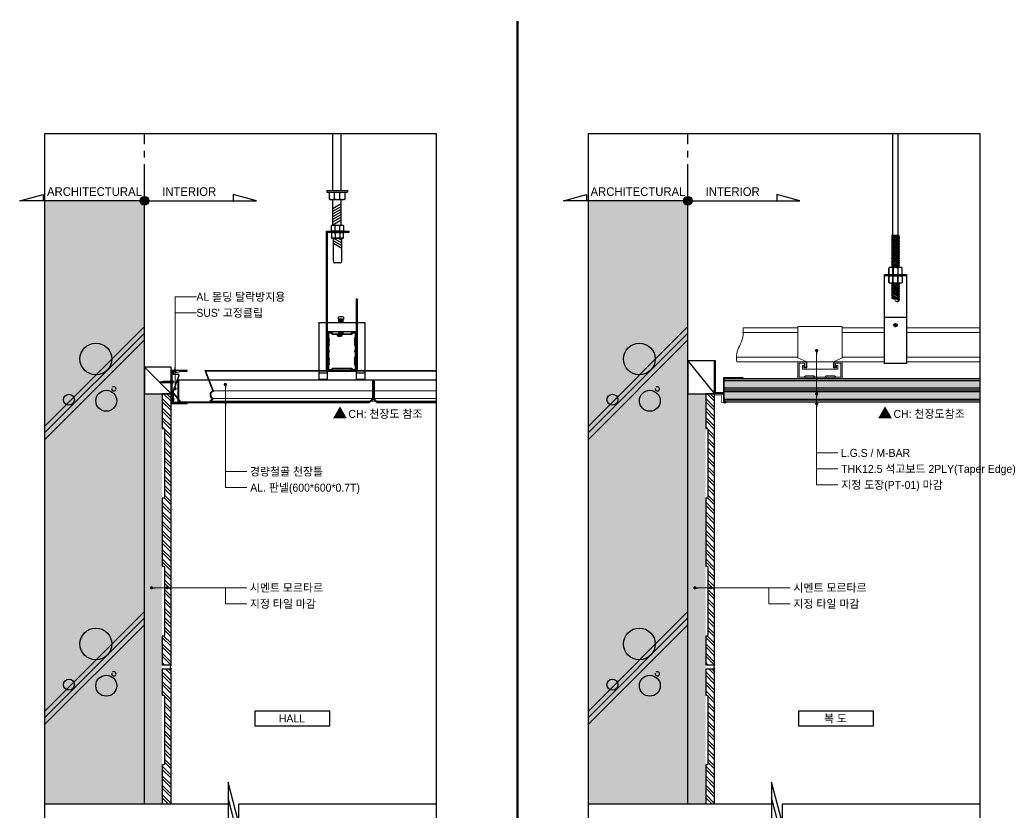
# Model space of a CAD drawing. Header units: millimetres. Extents: x -223175 to 287756, y -120611 to 352956.
# Drawn here: x 227127 to 228246, y 82743 to 83634 of the extents above; entities that cross this region are included whole.
import ezdxf
from ezdxf.enums import TextEntityAlignment as Align

# ---------------------------------------------------------------- set-up
doc = ezdxf.new("R2010")
doc.units = ezdxf.units.MM
doc.header["$LTSCALE"] = 50
for name, pattern in [('CEN', [62, 60, -1, 0, -1]), ('CENTER2', [1.125, 0.75, -0.125, 0.125, -0.125]), ('DASHED2', [0.375, 0.25, -0.125]), ('HIDDEN', [2, 1, -1])]:
    doc.linetypes.add(name, pattern=pattern)
doc.layers.get('DEFPOINTS').update_dxf_attribs({"color": 108})
for name, color, linetype in [('01-SHEET', 7, 'Continuous'), ('10-LINE-EL', 3, 'Continuous'), ('CE-FUR', 1, 'Continuous'), ('CEIL', 30, 'Continuous'), ('CEN', 1, 'CEN'), ('D-FIN-BOARD', 4, 'Continuous'), ('DETAIL', 7, 'Continuous'), ('DIM', 7, 'Continuous'), ('ETC', 6, 'Continuous'), ('HAT', 8, 'Continuous'), ('I-DIM', 255, 'Continuous'), ('I-F-FIN', 144, 'Continuous'), ('IN-HAT', 250, 'Continuous'), ('SC-FIN(G.B)', 4, 'Continuous'), ('SC-FIN(TILE)', 3, 'Continuous'), ('SCREW', 8, 'Continuous'), ('몰딩', 1, 'Continuous'), ('인테리어분리선', 2, 'Continuous')]:
    doc.layers.add(name, color=color, linetype=linetype)
doc.layers.add('I-TEXT', color=7, linetype='Continuous', lineweight=0)
doc.styles.add('C-STYLE', font='HY울릉도l.ttf')
doc.styles.add('CMA', font='HY울릉도M.TTF')
doc.styles.add('DH-TEXT', font='h2wull.TTF')
doc.dimstyles.new('DH-6', dxfattribs={"dimscale": 6, "dimtxt": 1.6, "dimasz": 0.6, "dimexe": 1, "dimexo": 1, "dimgap": 0.5, "dimtad": 1, "dimdec": 0, "dimrnd": 0.05, "dimdsep": 46, "dimlunit": 6, "dimtxsty": 'DH-TEXT', "dimblk": 'DOT', "dimcen": 2.5, "dimdle": 1, "dimclrd": 8, "dimclre": 8, "dimclrt": 7, "dimadec": 0, "dimazin": 0, "dimtfac": 1, "dimtdec": 0, "dimtix": 1, "dimtmove": 2, "dimatfit": 3, "dimldrblk": 'DOT', "dimfxl": 1, "dimlwd": -1, "dimlwe": -1, "dimarcsym": 0})
pattern_1 = [(315, (-31861.603, 189801.728), (5.30330086, 5.30330086), []), (315, (-31861.603, 189798.193), (5.30330086, 5.30330086), [])]
pattern_2 = [(315, (-31250.304, 189801.728), (5.30330086, 5.30330086), []), (315, (-31250.304, 189798.193), (5.30330086, 5.30330086), [])]

# ---------------------------------------------------------------- blocks, each defined once
blk = doc.blocks.new('_Dot')
at = {"color": 0, "linetype": 'ByBlock', "lineweight": -2}
blk.add_line((-0.5, 0), (-1, 0), dxfattribs=at)
at = {"color": 0, "linetype": 'ByBlock', "const_width": 0.5}
blk.add_lwpolyline([(-0.25, 0, 1), (0.25, 0, 1)], format="xyb", close=True, dxfattribs=at)
blk = doc.blocks.new('Screw3')
at = {"layer": 'CEN'}
blk.add_line((615.3, 187.5), (615.3, 153.6), dxfattribs=at)
at = {"layer": 'SCREW'}
for p, q in [((611.2, 183.7), (611.2, 182.7)), ((611.2, 183.7), (619.5, 183.7)), ((611.2, 182.7), (619.5, 182.7)), ((613.7, 184.2), (613.7, 183.7)), ((613.7, 184.2), (617, 184.2)), ((616.2, 183.7), (619.5, 183.7)), ((616.2, 182.7), (619.5, 182.7)), ((617, 184.2), (617, 183.7)), ((619.5, 183.7), (619.5, 182.7)), ((619.5, 183.7), (619.5, 182.7))]:
    blk.add_line(p, q, dxfattribs=at)
at = {"layer": 'SCREW', "color": 5}
for p, q in [((613.9, 181.8), (613.9, 162.4)), ((616.8, 181.8), (616.8, 162.4)), ((613.9, 162.4), (615.3, 156.6)), ((615.3, 156.6), (616.8, 162.4))]:
    blk.add_line(p, q, dxfattribs=at)
blk.add_lwpolyline([(615.3, 156.6), (615.9, 161.9, -0.255479), (616.8, 162.4, -0.15073)], format="xyb", dxfattribs=at)
for centre, major_axis, ratio, start_param, end_param in [((611.3, 181.7), (-2.6, 0.01), 0.375814, 3.166741, 4.737538), ((612.2, 181.8), (-2.42, 0.09), 0.428989, 3.232453, 4.416556)]:
    blk.add_ellipse(centre, major_axis=major_axis, ratio=ratio, start_param=start_param, end_param=end_param, dxfattribs=at)
at = {"layer": 'SCREW', "color": 5, "extrusion": (0, 0, -1)}
for centre, major_axis, ratio, start_param, end_param in [((618.5, 181.8), (2.42, 0.09), 0.428989, 3.232453, 4.416556), ((619.4, 181.7), (2.6, 0.01), 0.375814, 3.166741, 4.737538)]:
    blk.add_ellipse(centre, major_axis=major_axis, ratio=ratio, start_param=start_param, end_param=end_param, dxfattribs=at)
blk = doc.blocks.new('455')
at = {"layer": 'SCREW'}
for p, q in [((10025, 1611.1), (10027.1, 1614)), ((10025, 1584.5), (10025, 1611.1)), ((10027.1, 1614), (10087.6, 1614)), ((10045.2, 1584.5), (10045.2, 1611.1)), ((10069.5, 1584.5), (10069.5, 1611.1)), ((10087.6, 1614), (10089.7, 1611.1)), ((10089.7, 1611.1), (10089.7, 1584.5)), ((10027.1, 1581.7), (10025, 1584.5)), ((10087.6, 1581.7), (10027.1, 1581.7)), ((10089.7, 1584.5), (10087.6, 1581.7))]:
    blk.add_line(p, q, dxfattribs=at)
for centre, radius, start, end in [((10035.1, 1589.1), 24.2, 65.3553, 114.6447), ((10057.3, 1579), 34.4, 69.3661, 110.6339), ((10079.6, 1589.1), 24.2, 65.3553, 114.6447), ((10035.1, 1606.5), 24.2, 245.3553, 294.6447), ((10057.3, 1616.7), 34.4, 249.3661, 290.6339), ((10079.6, 1606.5), 24.2, 245.3553, 294.6447)]:
    blk.add_arc(centre, radius, start, end, dxfattribs=at)

msp = doc.modelspace()

# ---------------------------------------------------------------- hatches: boundary and pattern name
at = {"ltscale": 100}
h = msp.add_hatch(color=1, dxfattribs=at)
h.paths.add_polyline_path([(227267.0929, 83430.3179), (227267.0929, 83425.3928, 0.414213562), (227272.018, 83430.3179)])
h.paths.add_polyline_path([(227267.0929, 83430.3179), (227272.018, 83430.3179, 0.414213562), (227267.0929, 83435.2429)])
h.paths.add_polyline_path([(227267.0929, 83435.2429, 0.414213562), (227262.1679, 83430.3179), (227267.0929, 83430.3179)])
h.paths.add_polyline_path([(227267.0929, 83430.3179), (227262.1679, 83430.3179, 0.414213562), (227267.0929, 83425.3928)])
h = msp.add_hatch(color=1, dxfattribs=at)
h.paths.add_polyline_path([(227878.3922, 83430.3179), (227878.3922, 83425.3928, 0.414213562), (227883.3172, 83430.3179)])
h.paths.add_polyline_path([(227878.3922, 83430.3179), (227883.3172, 83430.3179, 0.414213562), (227878.3922, 83435.2429)])
h.paths.add_polyline_path([(227878.3922, 83435.2429, 0.414213562), (227873.4672, 83430.3179), (227878.3922, 83430.3179)])
h.paths.add_polyline_path([(227878.3922, 83430.3179), (227873.4672, 83430.3179, 0.414213562), (227878.3922, 83425.3928)])
at = {"layer": 'DETAIL', "linetype": 'Continuous'}
h = msp.add_hatch(dxfattribs=at)
h.set_pattern_fill('ANSI31', color=8, scale=21.009585, angle=345, style=0)
h.set_pattern_definition([(30, (227220.8757, 83066.249), (-1.313099, 2.274354), [])])
h.paths.add_polyline_path([(227479.1394, 83403.2965), (227482.35, 83403.2965), (227488.5937, 83406.6164), (227488.5937, 83425.6523), (227479.1394, 83420.6253)])
h = msp.add_hatch(dxfattribs=at)
h.set_pattern_fill('ANSI31', color=8, scale=21.009585, angle=345, style=0)
h.set_pattern_definition([(150, (227747.3268, 83042.6594), (1.313099, 2.274354), [])])
edge = h.paths.add_edge_path()
edge.add_arc((227479.2331, 83396.3269), 5.0869, 65.3552924, 85.7646963)
edge.add_line((227479.6087, 83401.3999), (227479.6087, 83402.0627))
edge.add_line((227479.6087, 83402.0627), (227481.5609, 83401.0247))
edge.add_arc((227483.8997, 83394.1906), 7.2232, 108.8917445, 110.6339264)
edge = h.paths.add_edge_path()
edge.add_arc((227484.179, 83395.3225), 7.2232, 249.3660736, 290.6339264)
edge.add_arc((227488.8456, 83393.1862), 5.0869, 245.3552924, 272.4494287)
edge.add_line((227489.063, 83388.1039), (227489.063, 83379.7069))
edge.add_line((227489.063, 83379.7069), (227485.8525, 83379.7069))
edge.add_line((227485.8525, 83379.7069), (227479.6087, 83383.0268))
edge.add_line((227479.6087, 83383.0268), (227479.6087, 83388.1002))
edge.add_arc((227479.5124, 83393.1862), 5.0869, 271.0855635, 294.6447076)
edge = h.paths.add_edge_path()
edge.add_arc((227484.179, 83387.4027), 7.2232, 69.3660736, 110.6339264)
edge.add_arc((227479.5124, 83389.539), 5.0869, 65.3552924, 88.9144365)
edge.add_line((227479.6087, 83394.6251), (227479.6087, 83394.901))
edge.add_arc((227479.2331, 83399.9741), 5.0869, 274.2353037, 294.6447076)
edge.add_arc((227483.8997, 83402.1104), 7.2232, 249.3660736, 290.6339264)
edge.add_arc((227488.5663, 83399.9741), 5.0869, 245.3552924, 275.6035606)
edge.add_line((227489.063, 83394.9114), (227489.063, 83394.6213))
edge.add_arc((227488.8456, 83389.539), 5.0869, 87.5505713, 114.6447076)
at = {"layer": 'DETAIL'}
h = msp.add_hatch(dxfattribs=at)
h.set_pattern_fill('AR-SAND', color=8, scale=3)
h.set_pattern_definition([(37.5, (-31640.967, 189704.404), (-0.188980074, 5.78047131), [0, -4.56, 0, -5.1, 0, -4.875]), (7.5, (-31640.967, 189704.404), (5.30933012, 8.4664382), [0, -2.46, 0, -4.11, 0, -1.575]), (327.5, (-31644.657, 189704.404), (9.342425585, 0.01697716), [0, -1.5, 0, -5.4, 0, -7.05]), (317.5, (-31644.657, 189704.404), (9.01837981, 2.6330267), [0, -0.75, 0, -3.54, 0, -4.05])])
h.paths.add_polyline_path([(227267.0929, 82751.4733), (227287.0929, 82751.4733), (227287.0929, 83213.2165), (227267.0929, 83213.2165)])
h.paths.add_polyline_path([(227267.0928, 82489.0489), (227287.093, 82489.0488), (227287.0929, 82733.75), (227267.0928, 82733.75)])
h = msp.add_hatch(dxfattribs=at)
h.set_pattern_fill('AR-SAND', color=8, scale=3)
h.set_pattern_definition([(37.5, (-31029.668, 189704.404), (-0.188980074, 5.78047131), [0, -4.56, 0, -5.1, 0, -4.875]), (7.5, (-31029.668, 189704.404), (5.30933012, 8.4664382), [0, -2.46, 0, -4.11, 0, -1.575]), (327.5, (-31033.358, 189704.404), (9.342425585, 0.01697716), [0, -1.5, 0, -5.4, 0, -7.05]), (317.5, (-31033.358, 189704.404), (9.01837981, 2.6330267), [0, -0.75, 0, -3.54, 0, -4.05])])
h.paths.add_polyline_path([(227878.3921, 82751.4733), (227898.3922, 82751.4733), (227898.3922, 83213.2165), (227878.3922, 83213.2165)])
h.paths.add_polyline_path([(227878.3921, 82489.0489), (227898.3922, 82489.0488), (227898.3921, 82733.75), (227878.3921, 82733.75)])
at = {"layer": 'HAT', "ltscale": 0.5}
h = msp.add_hatch(color=253, dxfattribs=at)
h.paths.add_polyline_path([(227267.09, 83430.3182), (227155.2215, 83430.3182), (227155.2215, 82751.4736), (227267.0883, 82751.4736)])
h.paths.add_polyline_path([(227267.0882, 82733.7503), (227155.2215, 82733.7503), (227155.2215, 82416.7459), (227267.09, 82416.7459)])
h = msp.add_hatch(color=253, dxfattribs=at)
h.paths.add_polyline_path([(227878.3893, 83430.3182), (227766.5207, 83430.3182), (227766.5207, 82751.4736), (227878.3875, 82751.4736)])
h.paths.add_polyline_path([(227878.3874, 82733.7503), (227766.5207, 82733.7503), (227766.5207, 82416.7459), (227878.3893, 82416.7459)])
at = {"layer": 'I-F-FIN'}
h = msp.add_hatch(color=250, dxfattribs=at)
edge = h.paths.add_edge_path()
edge.add_line((227909.2915, 83250.2165), (227908.3915, 83250.2165))
edge.add_line((227908.3915, 83250.2165), (227908.3915, 83213.2165))
edge.add_line((227908.3915, 83213.2165), (227918.3915, 83213.2165))
edge.add_line((227918.3915, 83213.2165), (227918.3915, 83203.2165))
edge.add_line((227918.3915, 83203.2165), (227921.3915, 83203.2165))
edge.add_line((227921.3915, 83203.2165), (227921.3915, 83203.7165))
edge.add_line((227921.3915, 83203.7165), (227920.814, 83203.7165))
edge.add_arc((227921.4846, 83206.015), 2.3944, 226.7844056, 253.7353842, ccw=False)
edge.add_arc((227921.1815, 83205.6065), 1.89, 180, 225, ccw=False)
edge.add_line((227919.2915, 83205.6065), (227919.2915, 83230.2165))
edge.add_line((227919.2915, 83230.2165), (227940.3915, 83230.2165))
edge.add_line((227940.3915, 83230.2165), (227940.3915, 83231.1165))
edge.add_line((227940.3915, 83231.1165), (227918.3915, 83231.1165))
edge.add_line((227918.3915, 83231.1165), (227918.3915, 83214.1165))
edge.add_line((227918.3915, 83214.1165), (227909.2915, 83214.1165))
edge.add_line((227909.2915, 83214.1165), (227909.2915, 83250.2165))
at = {"layer": 'IN-HAT', "ltscale": 0.5}
h = msp.add_hatch(dxfattribs=at)
h.set_pattern_fill('ANSI32', color=251, scale=20, angle=270, style=0)
h.set_pattern_definition(pattern_1)
h.paths.add_polyline_path([(227297.0923, 83213.2165), (227287.0923, 83213.2165), (227287.0929, 83174.2165), (227288.5929, 83174.2165, -0.414213563), (227289.5929, 83173.2165), (227289.5929, 83096.6771, -0.414213562), (227288.5929, 83095.6771), (227287.0929, 83095.6771), (227287.0929, 83019.0701), (227288.5929, 83019.0701, -0.414213562), (227289.5929, 83018.0701), (227289.5929, 82941.5308, -0.414213562), (227288.5929, 82940.5308), (227287.0929, 82940.5308), (227287.0929, 82908.2165), (227297.0929, 82908.2165)])
h = msp.add_hatch(dxfattribs=at)
h.set_pattern_fill('ANSI32', color=251, scale=20, angle=270, style=0)
h.set_pattern_definition(pattern_2)
h.paths.add_polyline_path([(227908.3915, 83213.2165), (227898.3915, 83213.2165), (227898.3922, 83174.2165), (227899.8922, 83174.2165, -0.414213562), (227900.8922, 83173.2165), (227900.8922, 83096.6771, -0.414213563), (227899.8922, 83095.6771), (227898.3922, 83095.6771), (227898.3922, 83019.0701), (227899.8922, 83019.0701, -0.414213562), (227900.8922, 83018.0701), (227900.8922, 82941.5308, -0.414213563), (227899.8922, 82940.5308), (227898.3922, 82940.5308), (227898.3922, 82908.2165), (227908.3922, 82908.2165)])
h = msp.add_hatch(dxfattribs=at)
h.set_pattern_fill('ANSI32', color=251, scale=20, angle=270, style=0)
h.set_pattern_definition(pattern_1)
edge = h.paths.add_edge_path()
edge.add_line((227287.0929, 82751.4733), (227297.0929, 82751.4733))
edge.add_line((227297.0929, 82751.4733), (227297.0929, 82903.2165))
edge.add_line((227297.0929, 82903.2165), (227287.0929, 82903.2165))
edge.add_line((227287.0929, 82903.2165), (227287.0929, 82874.2165))
edge.add_line((227287.0929, 82874.2165), (227288.5929, 82874.2165))
edge.add_arc((227288.5929, 82873.2165), 1, 0, 90, ccw=False)
edge.add_line((227289.5929, 82873.2165), (227289.5929, 82796.6771))
edge.add_arc((227288.5929, 82796.6771), 1, 270, 360, ccw=False)
edge.add_line((227288.5929, 82795.6771), (227287.0929, 82795.6771))
edge.add_line((227287.0929, 82795.6771), (227287.0929, 82751.4733))
h = msp.add_hatch(dxfattribs=at)
h.set_pattern_fill('ANSI32', color=251, scale=20, angle=270, style=0)
h.set_pattern_definition(pattern_2)
edge = h.paths.add_edge_path()
edge.add_line((227898.3922, 82751.4733), (227908.3922, 82751.4733))
edge.add_line((227908.3922, 82751.4733), (227908.3922, 82903.2165))
edge.add_line((227908.3922, 82903.2165), (227898.3922, 82903.2165))
edge.add_line((227898.3922, 82903.2165), (227898.3922, 82874.2165))
edge.add_line((227898.3922, 82874.2165), (227899.8922, 82874.2165))
edge.add_arc((227899.8922, 82873.2165), 1, 0, 90, ccw=False)
edge.add_line((227900.8922, 82873.2165), (227900.8922, 82796.6771))
edge.add_arc((227899.8922, 82796.6771), 1, 270, 360, ccw=False)
edge.add_line((227899.8922, 82795.6771), (227898.3922, 82795.6771))
edge.add_line((227898.3922, 82795.6771), (227898.3922, 82751.4733))
at = {"layer": 'SC-FIN(G.B)'}
h = msp.add_hatch(dxfattribs=at)
h.set_pattern_fill('AR-SAND', color=8, scale=2, style=0)
h.set_pattern_definition([(37.5, (-202537.8512, 730209.1765), (-0.125986716, 3.853647538), [0, -3.04, 0, -3.4, 0, -3.25]), (7.5, (-202537.851, 730209.1765), (3.53955341, 5.64429213), [0, -1.64, 0, -2.74, 0, -1.05]), (327.5, (-202540.3112, 730209.1765), (6.228283724, 0.011318107), [0, -1, 0, -3.6, 0, -4.7]), (317.5, (-202540.311, 730209.1765), (6.01225321, 1.75535113), [0, -0.5, 0, -2.36, 0, -2.7])])
h.paths.add_polyline_path([(227919.2915, 83230.2165), (228206.6986, 83230.2165), (228206.6986, 83205.2165), (227919.2915, 83205.2165)])

# ---------------------------------------------------------------- linework, layer by layer
at = {"color": 1}
for p, q in [((227267.0923, 83243.2165), (227297.0923, 83213.2165)), ((227878.3915, 83250.2165), (227908.3915, 83213.2165))]:
    msp.add_line(p, q, dxfattribs=at)
at = {"color": 5}
for points in [[(227267.0923, 83213.2165), (227297.0923, 83213.2165), (227297.0923, 83243.2165), (227267.0923, 83243.2165)], [(227878.3915, 83213.2165), (227908.3915, 83213.2165), (227908.3915, 83250.2165), (227878.3915, 83250.2165)]]:
    msp.add_lwpolyline(points, close=True, dxfattribs=at)
for points in [[(227475.7526, 82856.0682), (227391.4281, 82856.0682), (227391.4281, 82839.4685), (227475.7526, 82839.4685)], [(228087.0518, 82856.0682), (228002.7273, 82856.0682), (228002.7273, 82839.4685), (228087.0518, 82839.4685)]]:
    msp.add_lwpolyline(points, close=True)
at = {"color": 1, "ltscale": 100}
for centre in [(227267.0929, 83430.3179), (227878.3922, 83430.3179)]:
    msp.add_circle(centre, 4.925, dxfattribs=at)
at = {"color": 1}
for centre in [(227300.2288, 82905.7165), (227911.528, 82905.7165)]:
    msp.add_arc(centre, 4.0104, 141.4368289, 218.5631711, dxfattribs=at)
at = {"layer": '01-SHEET', "color": 5, "const_width": 2.5}
msp.add_lwpolyline([(227686.6395, 82233.3489), (227686.6395, 83632.4675)], dxfattribs=at)
at = {"layer": '10-LINE-EL'}
msp.add_lwpolyline([(227909.2915, 83250.2165), (227908.3915, 83250.2165), (227908.3915, 83213.2165), (227918.3915, 83213.2165), (227918.3915, 83203.2165), (227921.3915, 83203.2165), (227921.3915, 83203.7165), (227920.814, 83203.7165, -0.118140913), (227919.8451, 83204.27, -0.198912367), (227919.2915, 83205.6065), (227919.2915, 83230.2165), (227940.3915, 83230.2165), (227940.3915, 83231.1165), (227918.3915, 83231.1165), (227918.3915, 83214.1165), (227909.2915, 83214.1165)], format="xyb", close=True, dxfattribs=at)
at = {"layer": 'CE-FUR', "linetype": 'CENTER2', "ltscale": 1.2}
for p, q in [((227267.0909, 82751.4733), (227267.0929, 83505.8029)), ((227878.3901, 82751.4733), (227878.3922, 83505.8029))]:
    msp.add_line(p, q, dxfattribs=at)
at = {"layer": 'CE-FUR'}
for points in [[(227267.0929, 83430.3179), (227127.0929, 83430.3179), (227153.2244, 83437.3799), (227153.2244, 83430.3179)], [(227267.0927, 83430.3179), (227393.1179, 83430.3179), (227366.9865, 83437.3799), (227366.9865, 83430.3179)], [(227878.3922, 83430.3179), (227738.3922, 83430.3179), (227764.5236, 83437.3799), (227764.5236, 83430.3179)], [(227878.392, 83430.3179), (228004.4171, 83430.3179), (227978.2857, 83437.3799), (227978.2857, 83430.3179)]]:
    msp.add_lwpolyline(points, dxfattribs=at)
at = {"layer": 'CEIL', "color": 1, "linetype": 'HIDDEN', "ltscale": 10}
msp.add_line((227595.3994, 83228.3507), (227304.6225, 83228.3507), dxfattribs=at)
at = {"layer": 'CEIL', "color": 8}
for p, q in [((227304.6225, 83228.3507), (227304.6225, 83203.9194)), ((227305.3225, 83228.3507), (227305.3225, 83203.9194)), ((227299.4748, 83203.2156), (227520.269, 83203.2156)), ((227304.6225, 83203.9194), (227304.6225, 83203.2156)), ((227305.3225, 83203.9194), (227519.9775, 83203.9194)), ((227528.7143, 83203.2156), (227595.3994, 83203.2156)), ((227529.0058, 83203.9194), (227595.3994, 83203.9194))]:
    msp.add_line(p, q, dxfattribs=at)
at = {"layer": 'CEIL', "color": 8, "linetype": 'Continuous'}
for p, q in [((227523.5868, 83227.3941), (227523.5868, 83207.5287)), ((227524.2906, 83227.3941), (227524.2906, 83207.2371)), ((227524.6906, 83227.3941), (227524.6906, 83207.2371)), ((227525.3943, 83227.3941), (227525.3943, 83207.5287)), ((227523.5868, 83207.5287), (227519.9775, 83203.9193)), ((227525.3943, 83207.5287), (227529.0037, 83203.9193)), ((227524.2906, 83207.2371), (227520.269, 83203.2156)), ((227524.6906, 83207.2371), (227528.7121, 83203.2156))]:
    msp.add_line(p, q, dxfattribs=at)
at = {"layer": 'CEIL', "linetype": 'Continuous'}
for p, q in [((227523.5868, 83227.3941), (227524.2906, 83227.3941)), ((227525.3943, 83227.3941), (227524.6906, 83227.3941))]:
    msp.add_line(p, q, dxfattribs=at)
at = {"layer": 'D-FIN-BOARD', "color": 4, "linetype": 'Continuous'}
for p, q in [((227919.2915, 83230.2165), (228206.6986, 83230.2165)), ((227919.2915, 83217.7165), (228206.6986, 83217.7165)), ((227919.3322, 83205.2165, 0), (228206.6986, 83205.2165, 0))]:
    msp.add_line(p, q, dxfattribs=at)
at = {"layer": 'D-FIN-BOARD', "color": 8, "ltscale": 0.5}
for p, q in [((227919.2915, 83228.2165), (228206.6986, 83228.2165)), ((227919.2915, 83219.7165), (228206.6986, 83219.7165)), ((227918.3915, 83215.7165, 0), (228206.6986, 83215.7165, 0)), ((227919.2915, 83207.2165, 0), (228206.6986, 83207.2165, 0))]:
    msp.add_line(p, q, dxfattribs=at)
at = {"layer": 'DEFPOINTS'}
msp.add_line((227524.2906, 83227.3941), (227524.6906, 83227.3941), dxfattribs=at)
at = {"layer": 'DEFPOINTS', "color": 250}
for points in [[(227155.224, 83505.8029), (227595.3994, 83505.8029), (227595.3994, 82351.8074), (227155.224, 82351.8074)], [(227766.5233, 83505.8029), (228206.6986, 83505.8029), (228206.6986, 82351.8074), (227766.5233, 82351.8074)]]:
    msp.add_lwpolyline(points, close=True, dxfattribs=at)
at = {"layer": 'DETAIL', "color": 8, "linetype": 'Continuous'}
for p, q in [((227479.1394, 83441.9426), (227479.1394, 83505.8029)), ((227488.5937, 83441.9426), (227488.5937, 83505.8029)), ((228108.831, 83320.2287), (228108.831, 83505.8029)), ((228114.831, 83320.2287), (228114.831, 83505.8029)), ((227472.2455, 83441.9426), (227495.5787, 83441.9426)), ((227472.2455, 83441.9426), (227472.2455, 83439.8214)), ((227472.2455, 83439.8214), (227495.5787, 83439.8214)), ((227479.1394, 83402.731), (227479.1394, 83431.3366)), ((227480.7303, 83432.079), (227480.7303, 83439.0789)), ((227487.0939, 83432.079), (227487.0939, 83439.0789)), ((227488.5937, 83402.731), (227488.5937, 83431.3366)), ((227495.5787, 83441.9426), (227495.5787, 83439.8214)), ((227479.1394, 83421.5657), (227488.5937, 83427.0242)), ((228108.831, 83391.2165), (228108.831, 83398.7394)), ((228114.831, 83391.2165), (228114.831, 83398.7394)), ((227472.0597, 83238.3694), (227472.0597, 83395.9431)), ((227472.0597, 83395.9431), (227497.2283, 83395.9431)), ((227473.1102, 83239.4199), (227473.1102, 83394.8927)), ((227473.1102, 83394.8927), (227497.2283, 83394.8927)), ((227479.6087, 83362.4888), (227479.6087, 83388.1048)), ((227489.063, 83362.4888), (227489.063, 83388.1048)), ((227497.2283, 83394.8927), (227497.2283, 83395.9431)), ((228115.9819, 83391.2165), (228107.6051, 83391.2165)), ((228108.831, 83390.2188), (228110.3974, 83391.2165)), ((228108.831, 83388.4404), (228113.1896, 83391.2165)), ((228108.831, 83386.662), (228114.831, 83390.4835)), ((228108.831, 83384.8836), (228114.831, 83388.7051)), ((228108.831, 83383.1052), (228114.831, 83386.9267)), ((227489.063, 83376.7489), (227479.6087, 83382.2073)), ((228108.831, 83381.3268), (228114.831, 83385.1483)), ((228108.831, 83379.5484), (228114.831, 83383.3699)), ((228108.831, 83377.77), (228114.831, 83381.5915)), ((228108.831, 83375.9982), (228114.831, 83379.8196)), ((228108.831, 83374.2198), (228114.831, 83378.0412)), ((228108.831, 83372.4414), (228114.831, 83376.2628)), ((228108.831, 83370.663), (228114.831, 83374.4844)), ((228108.831, 83368.8846), (228114.831, 83372.706)), ((228108.831, 83367.1062), (228114.831, 83370.9276)), ((228108.831, 83365.3278), (228114.831, 83369.1492)), ((228108.831, 83363.5494), (228114.831, 83367.3708)), ((228108.831, 83361.771), (228114.831, 83365.5924)), ((227486.9621, 83360.3879), (227481.7097, 83360.3879)), ((228104.331, 83348.2165), (228104.331, 83354.2165)), ((228108.831, 83359.9926), (228114.831, 83363.814)), ((228108.831, 83357.9581), (228114.831, 83361.7795)), ((228108.831, 83356.1797), (228114.831, 83360.0011)), ((228109.331, 83354.2165), (228109.331, 83348.2165)), ((228114.831, 83358.2227), (228110.2987, 83355.2165)), ((228114.831, 83356.4443), (228112.8885, 83355.2165)), ((228114.331, 83354.2165), (228114.331, 83348.2165)), ((228119.331, 83348.2165), (228119.331, 83354.2165)), ((228104.331, 83344.7165), (228104.331, 83338.7165)), ((228109.331, 83338.7165), (228109.331, 83344.7165)), ((228114.331, 83338.7165), (228114.331, 83344.7165)), ((228119.331, 83344.7165), (228119.331, 83338.7165)), ((228114.831, 83332.7623), (228108.831, 83336.5838)), ((228114.831, 83330.9839), (228108.831, 83334.8054)), ((228114.831, 83329.2055), (228108.831, 83333.027)), ((228114.831, 83327.4271), (228108.831, 83331.2486)), ((228114.831, 83334.5407), (228109.0759, 83338.2062)), ((228114.831, 83336.3191), (228112.637, 83337.7165)), ((228115.4293, 83337.7165), (228114.217, 83338.4886)), ((227505.3817, 83319.5075), (227505.3817, 83239.4199)), ((227506.4322, 83319.5075), (227505.3817, 83319.5075)), ((227506.4322, 83319.5075), (227506.4322, 83238.3694)), ((228114.831, 83325.6487), (228108.831, 83329.4702)), ((228114.831, 83323.8703), (228108.831, 83327.6917)), ((228114.831, 83322.0919), (228108.831, 83325.9133)), ((228114.831, 83320.0574), (228108.831, 83323.8789)), ((228114.831, 83318.279), (228108.831, 83322.1005)), ((227485.9731, 83295.3609), (227489.4978, 83297.3959)), ((227485.9731, 83293.2594), (227485.9731, 83297.3959)), ((227485.9731, 83296.1781), (227488.0823, 83297.3959)), ((227485.9731, 83296.9954), (227486.6668, 83297.3959)), ((227485.9731, 83294.5436), (227490.5027, 83297.1588)), ((227490.5027, 83293.2594), (227490.5027, 83297.3959)), ((227463.3406, 83293.2594), (227463.3406, 83229.5899)), ((227463.3406, 83293.2594), (227514.8662, 83293.2594)), ((227485.9731, 83293.7263), (227490.5027, 83296.3416)), ((227486.8101, 83293.3923), (227490.5027, 83295.5243)), ((227488.2256, 83293.3923), (227490.5027, 83294.707)), ((227489.6411, 83293.3923), (227490.5027, 83293.8898)), ((227514.8662, 83293.2594), (227514.8662, 83229.5899)), ((228114.3884, 83290.3332), (228109.3113, 83290.3332)), ((228111.9211, 83288.0328), (228111.9211, 83292.7606)), ((227472.8251, 83283.3783), (227472.8251, 83229.5899)), ((227472.8251, 83283.3783), (227505.3817, 83283.3783)), ((227484.8563, 83279.1678), (227488.0077, 83279.1678)), ((227484.8563, 83278.5375), (227488.0077, 83278.5375)), ((227484.8563, 83277.9072), (227488.3832, 83277.9072)), ((227485.9068, 83279.1678), (227488.0077, 83279.1678)), ((227485.9068, 83279.1678), (227485.9068, 83278.5375)), ((227485.9068, 83278.5375), (227488.0077, 83278.5375)), ((227485.9731, 83280.3233), (227485.9731, 83283.3783)), ((227485.9731, 83280.7631), (227490.5027, 83283.3783)), ((227485.9731, 83282.3976), (227487.6717, 83283.3783)), ((227485.9731, 83281.5804), (227489.0872, 83283.3783)), ((227485.9731, 83280.3233), (227490.5027, 83280.3233)), ((227486.6268, 83280.3233), (227490.5027, 83282.5611)), ((227488.0077, 83279.1678), (227488.0077, 83279.7981)), ((227488.0423, 83280.3233), (227490.5027, 83281.7438)), ((227490.5027, 83280.3233), (227490.5027, 83283.3783)), ((227505.3817, 83283.3783), (227505.3817, 83229.5899)), ((227463.3406, 83236.617), (227472.8251, 83236.617)), ((227506.4322, 83238.3694), (227472.0597, 83238.3694)), ((227505.3817, 83239.4199), (227473.1102, 83239.4199)), ((227505.3817, 83236.617), (227514.8662, 83236.617)), ((227463.3406, 83229.5899), (227472.8251, 83229.5899)), ((227505.3817, 83229.5899), (227514.8662, 83229.5899))]:
    msp.add_line(p, q, dxfattribs=at)
at = {"layer": 'DETAIL', "color": 8, "linetype": 'Continuous', "lineweight": 0, "ltscale": 0.5}
for p, q in [((228001.9714, 83287.2165), (227940.5065, 83287.2165)), ((228099.331, 83287.2165), (228051.9714, 83287.2165)), ((228206.6986, 83287.2165), (228124.331, 83287.2165)), ((228001.9714, 83249.2165), (227933.3445, 83249.2165)), ((228041.9714, 83249.2165), (228011.9714, 83249.2165)), ((228099.331, 83249.2165), (228041.9714, 83249.2165)), ((228206.6986, 83249.2165), (228124.331, 83249.2165)), ((227343.8412, 83216.6659), (227334.9113, 83239.2727)), ((227595.3994, 83239.4102), (227335.0048, 83239.4102)), ((227344.81, 83216.4025), (227336.0938, 83238.4684)), ((227595.3994, 83238.6058), (227336.1873, 83238.6058)), ((227343.335, 83207.4382), (227340.7736, 83204.8768)), ((227344.4991, 83207.4648), (227341.3424, 83204.3081)), ((227595.3994, 83207.7525), (227344.6168, 83207.7525)), ((227595.3994, 83216.4101), (227344.807, 83216.4101)), ((227341.3424, 83204.3081), (227340.7736, 83204.8768)), ((227595.3994, 83204.8768), (227341.9111, 83204.8768))]:
    msp.add_line(p, q, dxfattribs=at)
at = {"layer": 'DETAIL', "color": 8, "linetype": 'DASHED2', "lineweight": 0, "ltscale": 35}
for p, q in [((228001.9714, 83282.2165), (227940.6962, 83282.2165)), ((228099.331, 83282.2165), (228051.9714, 83282.2165)), ((228206.6986, 83282.2165), (228124.331, 83282.2165)), ((228001.9714, 83254.2165), (227932.986, 83254.2165)), ((228099.331, 83254.2165), (228051.9714, 83254.2165)), ((228206.6986, 83254.2165), (228124.331, 83254.2165))]:
    msp.add_line(p, q, dxfattribs=at)
at = {"layer": 'DETAIL', "color": 8, "linetype": 'Continuous'}
for points in [[(227492.3969, 83439.0789), (227492.3969, 83432.079), (227491.8666, 83431.3366), (227475.9576, 83431.3366), (227475.4273, 83432.079), (227475.4273, 83439.0789), (227475.9576, 83439.8214), (227491.8666, 83439.8214)], [(228099.331, 83347.2165), (228124.331, 83347.2165), (228124.331, 83345.7165), (228099.331, 83345.7165)], [(228099.331, 83347.2165), (228124.331, 83347.2165), (228124.331, 83247.2165), (228099.331, 83247.2165)], [(228099.331, 83299.3332), (228124.331, 83299.3332), (228124.331, 83247.2165), (228099.331, 83247.2165)]]:
    msp.add_lwpolyline(points, close=True, dxfattribs=at)
for points in [[(227492.3969, 83439.0789, 0.21844399), (227487.0939, 83439.0789, 0.182036658), (227480.7303, 83439.0789, 0.21844399), (227475.4273, 83439.0789)], [(227492.3969, 83432.079, -0.21844399), (227487.0939, 83432.079, -0.182036658), (227480.7303, 83432.079, -0.21844399), (227475.4273, 83432.079)], [(227488.0077, 83278.5375, 1.060552139), (227488.0077, 83280.3233)]]:
    msp.add_lwpolyline(points, format="xyb", dxfattribs=at)
for points in [[(228107.6051, 83391.2165), (228107.331, 83391.0419), (228108.831, 83390.2188), (228107.331, 83389.2635), (228108.831, 83388.4404), (228107.331, 83387.4851), (228108.831, 83386.662), (228107.331, 83385.7067), (228108.831, 83384.8836), (228107.331, 83383.6073), (228108.831, 83383.1052), (228107.331, 83382.1499), (228108.831, 83381.3268), (228107.331, 83380.3715), (228108.831, 83379.5484), (228107.331, 83378.5931), (228108.831, 83377.77), (228107.331, 83376.8147), (228108.831, 83375.9982), (228107.331, 83375.0428), (228108.831, 83374.2198), (228107.331, 83373.2644), (228108.831, 83372.4414), (228107.331, 83371.486), (228108.831, 83370.663), (228107.331, 83369.7076), (228108.831, 83368.8846), (228107.331, 83367.9292), (228108.831, 83367.1062), (228107.331, 83366.1508), (228108.831, 83365.3278), (228107.331, 83364.3724), (228108.831, 83363.5494), (228107.331, 83362.594), (228108.831, 83361.771), (228107.331, 83360.8156), (228108.831, 83359.9926), (228107.331, 83359.0372), (228108.831, 83357.9581), (228107.331, 83357.0027), (228108.831, 83356.1797), (228107.2688, 83355.1847)], [(228115.9819, 83391.2165), (228114.831, 83390.4835), (228116.331, 83389.6604), (228115.0498, 83388.8445), (228116.331, 83387.882), (228114.831, 83386.9267), (228116.331, 83386.1036), (228114.831, 83385.1483), (228116.331, 83384.3252), (228114.831, 83383.3699), (228116.331, 83382.5468), (228114.831, 83381.5915), (228116.331, 83380.775), (228114.831, 83379.8196), (228116.331, 83378.9966), (228114.831, 83378.0412), (228116.331, 83377.2182), (228114.831, 83376.2628), (228116.331, 83375.4398), (228114.831, 83374.4844), (228116.331, 83373.6614), (228114.831, 83372.706), (228116.331, 83371.883), (228114.831, 83370.9276), (228116.331, 83370.1046), (228114.831, 83369.1492), (228116.331, 83368.3262), (228115.3729, 83367.7159), (228114.831, 83367.3708), (228116.1787, 83366.4508), (228114.831, 83365.5924), (228116.331, 83364.7694), (228114.831, 83363.814), (228116.331, 83362.7349), (228114.831, 83361.7795), (228116.331, 83360.9565), (228114.831, 83360.0011), (228116.331, 83359.1781), (228114.831, 83358.2227), (228116.331, 83357.3997), (228114.831, 83356.4443), (228116.331, 83355.6213)], [(228119.331, 83354.2165), (228118.831, 83355.2165), (228114.831, 83355.2165), (228114.331, 83354.2165), (228113.831, 83355.2165), (228109.831, 83355.2165), (228109.331, 83354.2165), (228108.831, 83355.2165), (228104.831, 83355.2165), (228104.331, 83354.2165), (228104.331, 83348.2165), (228104.831, 83347.2165), (228108.831, 83347.2165), (228109.331, 83348.2165), (228109.831, 83347.2165), (228113.831, 83347.2165), (228114.331, 83348.2165), (228114.831, 83347.2165), (228118.831, 83347.2165), (228119.331, 83348.2165), (228119.331, 83354.2165)], [(228119.331, 83338.7165), (228118.831, 83337.7165), (228114.831, 83337.7165), (228114.331, 83338.7165), (228113.831, 83337.7165), (228109.831, 83337.7165), (228109.331, 83338.7165), (228108.831, 83337.7165), (228104.831, 83337.7165), (228104.331, 83338.7165), (228104.331, 83344.7165), (228104.831, 83345.7165), (228108.831, 83345.7165), (228109.331, 83344.7165), (228109.831, 83345.7165), (228113.831, 83345.7165), (228114.331, 83344.7165), (228114.831, 83345.7165), (228118.831, 83345.7165), (228119.331, 83344.7165), (228119.331, 83338.7165)], [(228107.331, 83337.5391), (228108.831, 83336.5838), (228107.331, 83335.7607), (228108.831, 83334.8054), (228107.331, 83333.9823), (228108.831, 83333.027), (228107.331, 83332.2039), (228108.9517, 83331.1717), (228107.331, 83330.4255), (228108.831, 83329.4702), (228107.3401, 83328.6413), (228108.831, 83327.6917), (228107.331, 83326.8687), (228108.831, 83325.9133), (228107.331, 83324.8342), (228108.831, 83323.8789), (228107.331, 83323.0558), (228108.831, 83322.1005), (228107.331, 83321.2774), (228109.4619, 83319.9202)], [(228115.4293, 83337.7165), (228116.331, 83337.1422), (228114.831, 83336.3191), (228116.331, 83335.3638), (228114.831, 83334.5407), (228116.331, 83333.5854), (228114.831, 83332.7623), (228116.331, 83331.807), (228114.831, 83330.9839), (228116.331, 83330.0286), (228114.831, 83329.2055), (228116.331, 83328.2501), (228114.831, 83327.4271), (228116.331, 83326.4717), (228114.831, 83325.6487), (228116.331, 83324.6933), (228114.831, 83323.8703), (228116.331, 83322.9149), (228114.831, 83322.0919), (228116.331, 83321.1365), (228114.831, 83320.0574), (228116.331, 83319.1021), (228114.831, 83318.279), (228115.865, 83317.6204)], [(227488.1128, 83280.3233), (227478.7411, 83280.3233), (227478.7411, 83281.899), (227473.4887, 83281.899), (227473.4887, 83276.6466), (227474.3291, 83275.4648), (227473.4887, 83274.283), (227474.3291, 83273.1013), (227473.4887, 83271.9195), (227474.3291, 83270.7377), (227473.4887, 83269.5559), (227474.3291, 83268.3741), (227473.4887, 83267.1923), (227473.4887, 83262.0712), (227474.3291, 83260.8894), (227473.4887, 83259.7076), (227473.4887, 83254.5866), (227474.3291, 83253.4048), (227473.4887, 83252.223), (227474.3291, 83251.0412), (227473.4887, 83249.8594), (227474.3291, 83248.6776), (227473.4887, 83247.4958), (227474.3291, 83246.314), (227473.4887, 83245.1323), (227473.4887, 83239.8799), (227478.7411, 83239.8799), (227478.7411, 83241.4556), (227499.7507, 83241.4556), (227499.7507, 83239.8799), (227505.0031, 83239.8799), (227505.0031, 83245.1323), (227504.1627, 83246.314), (227505.0031, 83247.4958), (227504.1627, 83248.6776), (227505.0031, 83249.8594), (227504.1627, 83251.0412), (227505.0031, 83252.223), (227504.1627, 83253.4048), (227505.0031, 83254.5866), (227505.0031, 83259.7076), (227504.1627, 83260.8894), (227505.0031, 83259.7076)], [(227488.0077, 83279.7981), (227478.2159, 83279.7981), (227478.2159, 83281.3738), (227474.014, 83281.3738), (227474.014, 83276.8463), (227475.0319, 83275.4648), (227474.1915, 83274.283), (227475.0319, 83273.1013), (227474.1915, 83271.9195), (227475.0319, 83270.7377), (227474.1915, 83269.5559), (227475.0319, 83268.3741), (227474.014, 83266.9926), (227474.014, 83262.3208), (227475.0319, 83260.8894), (227474.014, 83259.458), (227474.014, 83254.7863), (227475.0319, 83253.4048), (227474.1915, 83252.223), (227475.0319, 83251.0412), (227474.1915, 83249.8594), (227475.0319, 83248.6776), (227474.1915, 83247.4958), (227475.0319, 83246.314), (227474.014, 83244.9326), (227474.014, 83240.4051), (227478.2159, 83240.4051), (227478.2159, 83241.9808), (227500.276, 83241.9808), (227500.276, 83240.4051), (227504.4779, 83240.4051), (227504.4779, 83244.9326), (227503.46, 83246.314), (227504.3004, 83247.4958), (227503.46, 83248.6776), (227504.3004, 83249.8594), (227503.46, 83251.0412), (227504.3004, 83252.223), (227503.46, 83253.4048), (227504.4779, 83254.7863), (227504.4779, 83259.458), (227503.46, 83260.8894), (227504.4779, 83262.3208), (227504.4779, 83266.9926), (227503.46, 83268.3741), (227504.3004, 83269.5559), (227503.46, 83270.7377), (227504.3004, 83271.9195), (227503.46, 83273.1013), (227504.3004, 83274.283), (227503.46, 83275.4648), (227504.4779, 83276.8463), (227504.4779, 83281.3738), (227500.276, 83281.3738), (227500.276, 83279.7981), (227490.0381, 83279.7981)], [(227505.0031, 83267.1923), (227505.0031, 83262.0712), (227504.1627, 83260.8894), (227505.0031, 83262.0712), (227505.0031, 83267.1923), (227504.1627, 83268.3741), (227505.0031, 83269.5559), (227504.1627, 83270.7377), (227505.0031, 83271.9195), (227504.1627, 83273.1013), (227505.0031, 83274.283), (227504.1627, 83275.4648), (227505.0031, 83276.6466), (227505.0031, 83281.899), (227499.7507, 83281.899), (227499.7507, 83280.3233), (227489.6926, 83280.3233)]]:
    msp.add_lwpolyline(points, dxfattribs=at)
msp.add_lwpolyline([(227491.6352, 83297.8161), (227491.6352, 83297.9799, 0.414213562), (227489.9544, 83299.6607), (227486.5214, 83299.6607, 0.414213562), (227484.8407, 83297.9799), (227484.8407, 83297.8161, 0.414213562), (227485.2609, 83297.3959), (227491.215, 83297.3959, 0.414213562)], format="xyb", close=True, dxfattribs=at)
at = {"layer": 'DETAIL', "color": 8, "linetype": 'Continuous', "lineweight": 0, "ltscale": 0.5}
msp.add_lwpolyline([(227933.3445, 83249.2165, -0.169694686), (227936.4164, 83266.8759, 0.156243932), (227940.5065, 83287.2165)], format="xyb", dxfattribs=at)
for points in [[(228046.8214, 83244.8165), (228045.3214, 83244.8165), (228045.3214, 83242.2165), (228041.9714, 83242.2165), (228041.9714, 83249.2165), (228051.9714, 83253.4665), (228051.9714, 83288.8165), (228001.9714, 83288.8165), (228001.9714, 83253.4665), (228011.9714, 83249.2165), (228011.9714, 83242.2165), (228008.6214, 83242.2165), (228008.6214, 83244.8165), (228007.1214, 83244.8165), (228007.1214, 83240.7165), (228046.8214, 83240.7165)], [(228034.4714, 83231.8165), (228042.4714, 83231.8165), (228044.0714, 83230.2165), (228051.9714, 83230.2165), (228051.9714, 83249.2165), (228042.7214, 83249.2165), (228042.7214, 83243.2165), (228044.3214, 83243.2165), (228044.3214, 83247.6165), (228050.3714, 83247.6165), (228050.3714, 83231.8165), (228044.7342, 83231.8165), (228043.1342, 83233.4165), (228033.8087, 83233.4165), (228032.2087, 83231.8165), (228021.7342, 83231.8165), (228020.1342, 83233.4165), (228010.8087, 83233.4165), (228009.2087, 83231.8165), (228003.5714, 83231.8165), (228003.5714, 83247.6165), (228009.6214, 83247.6165), (228009.6214, 83243.2165), (228011.2214, 83243.2165), (228011.2214, 83249.2165), (228001.9714, 83249.2165), (228001.9714, 83230.2165), (228009.8714, 83230.2165), (228011.4714, 83231.8165), (228019.4714, 83231.8165), (228021.0714, 83230.2165), (228032.8714, 83230.2165)]]:
    msp.add_lwpolyline(points, close=True, dxfattribs=at)
at = {"layer": 'DETAIL', "color": 8, "linetype": 'Continuous'}
for radius in [1.8011, 1.2511]:
    msp.add_circle((228111.9211, 83290.3332), radius, dxfattribs=at)
for centre, radius, start, end in [((227481.7097, 83362.4888), 2.101, 180, 270), ((227486.9621, 83362.4888), 2.101, 270, 0), ((228109.6039, 83317.5569), 2.3676, 10.0504894, 93.4376081), ((228114.0175, 83319.1149), 2.3763, 208.8009597, 358.7346725), ((227484.8563, 83278.8526), 0.9454, 90, 270), ((227484.8563, 83278.8526), 0.3151, 90, 270), ((227488.0077, 83279.4829), 0.3151, 270, 90), ((227488.2165, 83279.3889), 1.491, 276.4195921, 0.2400481), ((227489.7736, 83279.4886), 0.8387, 84.4565278, 171.4787551), ((227490.3091, 83279.2386), 0.6216, 115.8432045, 165.4155717)]:
    msp.add_arc(centre, radius, start, end, dxfattribs=at)
at = {"layer": 'DETAIL', "color": 8, "linetype": 'Continuous', "lineweight": 0, "ltscale": 0.5}
for centre, radius, start, end in [((227335.0048, 83239.3096), 0.1005, 90, 201.5544858), ((227336.1873, 83238.5053), 0.1005, 90, 201.5544858), ((227345.8375, 83211.9626), 4.9173, 115.2489497, 238.889259), ((227345.8375, 83211.9626), 4.113, 108.0825858, 248.9363099), ((227343.1928, 83207.5804), 0.2011, 315, 58.889259), ((227343.6542, 83216.592), 0.2011, 295.2489497, 21.5544858), ((227344.2147, 83207.7491), 0.4022, 315, 68.9363099), ((227344.436, 83216.2548), 0.4022, 288.0825858, 21.5544858)]:
    msp.add_arc(centre, radius, start, end, dxfattribs=at)
at = {"layer": 'DIM', "color": 4}
for p, q in [((227298.0929, 83239.2156), (227297.0929, 83239.2156)), ((227297.0929, 83239.2156), (227297.0929, 83202.2156)), ((227299.2929, 83239.2156), (227298.0929, 83239.2156)), ((227307.0929, 83239.2156), (227299.2929, 83239.2156)), ((227300.2929, 83236.7156), (227299.2929, 83236.7156)), ((227300.2929, 83236.7156), (227307.0929, 83238.2156)), ((227315.0929, 83239.2156), (227307.0929, 83239.2156)), ((227315.0929, 83238.2156), (227307.0929, 83238.2156)), ((227315.0929, 83238.2156), (227315.0929, 83239.2156)), ((227300.2929, 83208.2156), (227299.2929, 83208.2156)), ((227299.2932, 83206.2156), (227299.2932, 83208.2156)), ((227300.2929, 83205.2156), (227300.2929, 83208.2156)), ((227297.0929, 83202.2156), (227315.0929, 83202.2156)), ((227299.2932, 83206.2156), (227298.0929, 83206.2156)), ((227298.0929, 83203.2156), (227298.0929, 83205.2156)), ((227298.0929, 83205.2156), (227300.2929, 83205.2156)), ((227300.2929, 83203.2156), (227298.0929, 83203.2156)), ((227315.0929, 83203.2156), (227300.2929, 83203.2156)), ((227315.0929, 83202.2156), (227315.0929, 83203.2156))]:
    msp.add_line(p, q, dxfattribs=at)
msp.add_lwpolyline([(227299.2929, 83236.7156), (227299.2929, 83238.2156), (227298.0929, 83238.2156), (227298.0929, 83206.2156)], dxfattribs=at)
at = {"layer": 'ETC', "color": 1}
for points in [[(227595.3994, 82751.4733), (227372.9243, 82751.4733), (227372.9243, 82731.4733), (227361.2766, 82776.4083), (227361.2766, 82751.4733), (227155.224, 82751.4733)], [(228206.6986, 82751.4733), (227984.2235, 82751.4733), (227984.2235, 82731.4733), (227972.5758, 82776.4083), (227972.5758, 82751.4733), (227766.5233, 82751.4733)], [(227595.3994, 82733.75), (227372.9243, 82733.75), (227372.9243, 82713.75), (227361.2766, 82758.685), (227361.2766, 82733.75), (227155.224, 82733.75)], [(228206.6986, 82733.75), (227984.2235, 82733.75), (227984.2235, 82713.75), (227972.5758, 82758.685), (227972.5758, 82733.75), (227766.5233, 82733.75)]]:
    msp.add_lwpolyline(points, dxfattribs=at)
at = {"layer": 'HAT', "color": 8, "ltscale": 0.2}
for p, q in [((227155.224, 83176.7923), (227267.0921, 83288.6604)), ((227766.5233, 83176.7923), (227878.3914, 83288.6604)), ((227155.224, 83169.612), (227267.0921, 83281.4801)), ((227766.5233, 83169.612), (227878.3914, 83281.4801)), ((227155.224, 83161.8686), (227267.0921, 83273.7366)), ((227766.5233, 83161.8686), (227878.3913, 83273.7366)), ((227155.224, 82856.2972), (227267.0921, 82968.1653)), ((227766.5233, 82856.2972), (227878.3914, 82968.1653)), ((227155.224, 82849.1169), (227267.0921, 82960.985)), ((227155.224, 82841.3734), (227267.0921, 82953.2415)), ((227766.5233, 82849.1169), (227878.3914, 82960.985)), ((227766.5233, 82841.3734), (227878.3913, 82953.2415))]:
    msp.add_line(p, q, dxfattribs=at)
for centre, radius in [((227212.5261, 83252.2951), 17.8587), ((227823.8254, 83252.2951), 17.8587), ((227182.2353, 83206.4233), 6.1679), ((227224.2435, 83205.2934), 11.7749), ((227793.5345, 83206.4233), 6.1679), ((227835.5427, 83205.2934), 11.7749)]:
    msp.add_circle(centre, radius, dxfattribs=at)
at = {"layer": 'HAT', "color": 8, "linetype": 'Continuous'}
for centre, radius in [((227212.5261, 82931.7999), 17.8587), ((227823.8254, 82931.7999), 17.8587), ((227224.2435, 82884.7983), 11.7749), ((227835.5427, 82884.7983), 11.7749), ((227182.2353, 82885.9281), 6.1679), ((227793.5345, 82885.9281), 6.1679)]:
    msp.add_circle(centre, radius, dxfattribs=at)
at = {"layer": 'HAT', "color": 8, "ltscale": 0.2}
for centre in [(227232.7816, 83218.7153), (227844.0808, 83218.7153)]:
    msp.add_arc(centre, 2.4192, 168.3991244, 135.0191132, dxfattribs=at)
at = {"layer": 'HAT', "color": 8}
for centre in [(227232.7816, 82898.2202), (227844.0808, 82898.2202)]:
    msp.add_arc(centre, 2.4192, 168.3991244, 135.0191132, dxfattribs=at)
at = {"layer": 'I-DIM', "color": 252, "linetype": 'DASHED2', "ltscale": 35, "const_width": 0.5}
msp.add_lwpolyline([(228206.6986, 83203.2165), (227916.3915, 83203.2165), (227916.3915, 83211.2165), (227908.3938, 83211.2165)], dxfattribs=at)
at = {"layer": 'I-TEXT', "color": 8}
for p, q in [((227358.153, 82976.8759), (227382.153, 82976.8759)), ((227969.4522, 82976.8759), (227993.4522, 82976.8759))]:
    msp.add_line(p, q, dxfattribs=at)
at = {"layer": 'SC-FIN(TILE)'}
for points in [[(227297.0929, 82908.2165), (227297.0923, 83213.2165), (227287.0923, 83213.2165), (227287.0929, 83174.2165), (227288.5929, 83174.2165, -0.414213562), (227289.5929, 83173.2165), (227289.5929, 83096.6771, -0.414213562), (227288.5929, 83095.6771), (227287.0929, 83095.6771), (227287.0929, 83019.0701), (227288.5929, 83019.0701, -0.414213562), (227289.5929, 83018.0701), (227289.5929, 82941.5308, -0.414213562), (227288.5929, 82940.5308), (227287.0929, 82940.5308), (227287.0929, 82908.2165)], [(227908.3922, 82908.2165), (227908.3915, 83213.2165), (227898.3915, 83213.2165), (227898.3922, 83174.2165), (227899.8922, 83174.2165, -0.414213562), (227900.8922, 83173.2165), (227900.8922, 83096.6771, -0.414213562), (227899.8922, 83095.6771), (227898.3922, 83095.6771), (227898.3922, 83019.0701), (227899.8922, 83019.0701, -0.414213562), (227900.8922, 83018.0701), (227900.8922, 82941.5308, -0.414213562), (227899.8922, 82940.5308), (227898.3922, 82940.5308), (227898.3922, 82908.2165)]]:
    msp.add_lwpolyline(points, format="xyb", close=True, dxfattribs=at)
for points in [[(227297.0929, 82751.4733), (227297.0929, 82903.2165), (227287.0929, 82903.2165), (227287.0929, 82874.2165), (227288.5929, 82874.2165, -0.414213562), (227289.5929, 82873.2165), (227289.5929, 82796.6771, -0.414213562), (227288.5929, 82795.6771), (227287.0929, 82795.6771), (227287.0929, 82751.4733)], [(227908.3922, 82751.4733), (227908.3922, 82903.2165), (227898.3922, 82903.2165), (227898.3922, 82874.2165), (227899.8922, 82874.2165, -0.414213562), (227900.8922, 82873.2165), (227900.8922, 82796.6771, -0.414213562), (227899.8922, 82795.6771), (227898.3922, 82795.6771), (227898.3922, 82751.4733)]]:
    msp.add_lwpolyline(points, format="xyb", dxfattribs=at)
at = {"layer": '몰딩'}
msp.add_line((227315.0929, 83204.1156), (227315.0929, 83203.9156), dxfattribs=at)
for points in [[(227299.0929, 83238.2156), (227299.0929, 83235.6442, 0.414213562), (227299.5929, 83235.1442), (227304.8314, 83235.1442)], [(227299.2929, 83238.2156), (227299.2929, 83235.8442, 0.414213562), (227299.7929, 83235.3442), (227304.8314, 83235.3442)]]:
    msp.add_lwpolyline(points, format="xyb", dxfattribs=at)
for points in [[(227305.663, 83233.5886), (227299.0929, 83216.0823), (227299.0929, 83206.2156)], [(227305.8326, 83233.4826), (227299.2929, 83216.0249)], [(227299.0929, 83216.0823), (227299.2929, 83214.0233), (227307.5126, 83203.9156), (227315.0929, 83203.9156)], [(227299.2945, 83214.0204), (227299.2928, 83206.2156)], [(227299.2949, 83216.028), (227299.4905, 83214.1), (227307.6047, 83204.1156), (227315.0929, 83204.1156)]]:
    msp.add_lwpolyline(points, dxfattribs=at)
for radius in [1.2, 1]:
    msp.add_arc((227304.8314, 83234.1442), radius, 326.5426665, 90, dxfattribs=at)
at = {"layer": '인테리어분리선', "ltscale": 500}
for p, q in [((227267.0909, 82751.4733), (227267.0929, 83430.3179)), ((227878.3902, 82751.4733), (227878.3922, 83430.3179))]:
    msp.add_line(p, q, dxfattribs=at)

# ---------------------------------------------------------------- block references
at = {"color": 9, "xscale": 0.4999999357194683, "yscale": 0.4999999357194683, "zscale": 0.4999999357194683, "rotation": 270}
msp.add_blockref('Screw3', (227206.9314, 83533.889), dxfattribs=at)
at = {"layer": 'DETAIL', "color": 8, "linetype": 'Continuous', "xscale": 0.2100958461033813, "yscale": 0.2100958461033813, "zscale": 0.2100958461033813}
msp.add_blockref('455', (225371.2121, 83063.6443), dxfattribs=at)
at = {"layer": 'DETAIL', "color": 8, "linetype": 'Continuous', "xscale": -0.2100958461033813, "yscale": 0.2100958461033813, "zscale": 0.2100958461035792, "rotation": 180}
msp.add_blockref('455', (225371.2121, 83727.1915), dxfattribs=at)

# ---------------------------------------------------------------- texts
at = {"style": 'CMA'}
for s, p in [('ARCHITECTURAL', (227157.5981, 83435.7271)), ('INTERIOR', (227287.0927, 83435.7271)), ('ARCHITECTURAL', (227768.8974, 83435.7271)), ('INTERIOR', (227898.392, 83435.7271))]:
    msp.add_text(s, height=9.72, dxfattribs=at).set_placement(p)
at = {"layer": 'I-TEXT', "color": 7, "lineweight": 0, "style": 'C-STYLE'}
for s, p in [('AL 몰딩 탈락방지용', (227325.579, 83322.2397)), ("SUS' 고정클립", (227325.5487, 83304.2397))]:
    msp.add_text(s, height=9, dxfattribs=at).set_placement(p, align=Align.MIDDLE_LEFT)
at = {"layer": 'I-TEXT', "color": 1, "style": 'DH-TEXT'}
for p in [(227478.8811, 83185.4731), (228091.9339, 83185.4731)]:
    msp.add_text('▲', height=11.9997, dxfattribs=at).set_placement(p)
at = {"layer": 'I-TEXT', "color": 4, "style": 'DH-TEXT'}
for s, p in [('CH: 천장도 참조', (227496.5935, 83186.0165)), ('CH: 천장도참조', (228109.6464, 83186.0165))]:
    msp.add_text(s, height=9, dxfattribs=at).set_placement(p)
at = {"layer": 'I-TEXT', "style": 'DH-TEXT'}
for s, p in [(' L.G.S / M-BAR', (228047.1938, 83146.6221)), ('경량철골 천장틀', (227385.7173, 83125.5636)), ('THK12.5 석고보드 2PLY(Taper Edge) ', (228050.7581, 83128.6221)), (' AL. 판넬(600*600*0.7T)', (227382.8918, 83107.5636)), ('지정 도장(PT-01) 마감', (228050.7581, 83110.6221)), ('시멘트 모르타르', (227385.7173, 82994.8759)), ('시멘트 모르타르', (227997.0165, 82994.8759)), ('지정 타일 마감', (227385.7173, 82976.8759)), ('지정 타일 마감', (227997.0165, 82976.8759))]:
    msp.add_text(s, height=9, dxfattribs=at).set_placement(p, align=Align.MIDDLE_LEFT)
for s, p in [('HALL', (227433.0364, 82843.4251)), ('복 도', (228044.3356, 82843.4251))]:
    msp.add_text(s, height=9, dxfattribs=at).set_placement(p, align=Align.CENTER)

# ---------------------------------------------------------------- leaders
at = {"layer": 'I-TEXT'}
for points in [[(227301.5487, 83239.2156), (227301.579, 83322.2397), (227325.579, 83322.2397)], [(227301.5487, 83218.8482), (227301.5487, 83304.2397), (227325.5487, 83304.2397)], [(228023.1938, 83261.8608), (228023.1938, 83146.6221), (228047.1938, 83146.6221)], [(227358.153, 83223.5769), (227358.153, 83125.5636), (227382.153, 83125.5636)], [(228023.1938, 83213.1255), (228023.1938, 83128.6221), (228047.1938, 83128.6221)], [(227358.153, 83203.5636), (227358.153, 83107.5636), (227382.153, 83107.5636)], [(228023.1938, 83202.1255), (228023.1938, 83110.6221), (228047.1938, 83110.6221)], [(227274.9921, 82994.8759), (227358.153, 82994.8759), (227382.153, 82994.8759)], [(227292.595, 82994.8759), (227358.153, 82994.8759), (227358.153, 82976.8759)], [(227886.2913, 82994.8759), (227969.4522, 82994.8759), (227993.4522, 82994.8759)], [(227903.8942, 82994.8759), (227969.4522, 82994.8759), (227969.4522, 82976.8759)]]:
    msp.add_leader(points, dimstyle='DH-6', dxfattribs=at)

doc.saveas('drawing.dxf')
